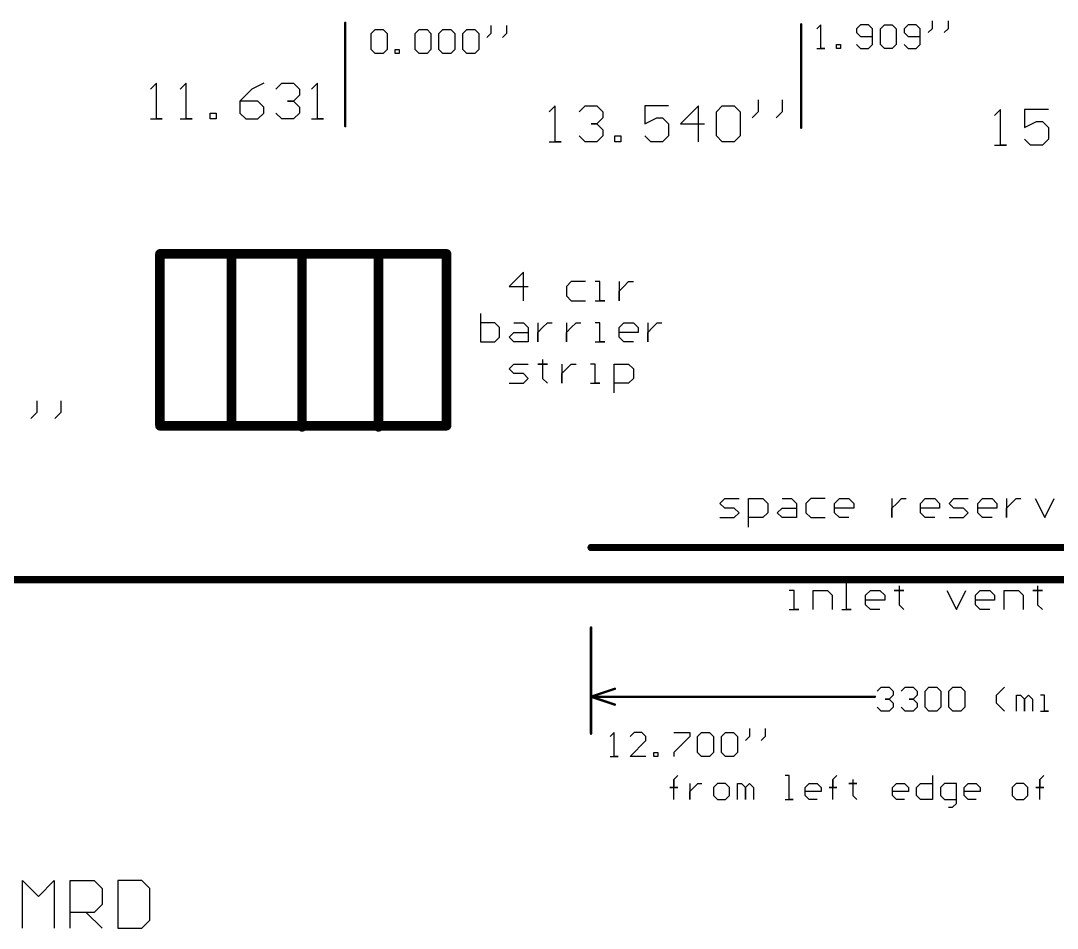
# Model space of a CAD drawing. Extents: x 0.1 to 22.4, y 0.2 to 23.3.
# Drawn here: x 12.272 to 16.612, y 0.54 to 4.342 of the extents above; entities that cross this region are included whole.
import ezdxf

# ---------------------------------------------------------------- set-up
doc = ezdxf.new("R2010")
doc.units = 0
doc.header["$MEASUREMENT"] = 0
doc.layers.add('MECHANICAL1', color=6, linetype='CONTINUOUS')
doc.layers.add('TOPOVERLAY', color=2, linetype='CONTINUOUS')

msp = doc.modelspace()

# ---------------------------------------------------------------- linework, layer by layer
at = {"layer": 'MECHANICAL1'}
for p, q in [((15.8585, 1.5333), (15.8751, 1.55)), ((15.8751, 1.55), (15.9085, 1.55)), ((15.9085, 1.55), (15.9251, 1.5333)), ((15.9251, 1.5333), (15.9251, 1.5167)), ((15.9584, 1.5333), (15.9751, 1.55)), ((15.9751, 1.55), (16.0084, 1.55)), ((16.0084, 1.55), (16.0251, 1.5333)), ((16.0251, 1.5333), (16.0251, 1.5167)), ((16.0584, 1.5333), (16.0751, 1.55)), ((16.0584, 1.4667), (16.0584, 1.5333)), ((16.0751, 1.55), (16.1084, 1.55)), ((16.1084, 1.55), (16.1251, 1.5333)), ((16.1251, 1.5333), (16.1251, 1.4667)), ((16.1584, 1.5333), (16.175, 1.55)), ((16.1584, 1.4667), (16.1584, 1.5333)), ((16.175, 1.55), (16.2084, 1.55)), ((16.2084, 1.55), (16.225, 1.5333)), ((16.225, 1.5333), (16.225, 1.4667)), ((16.3583, 1.5167), (16.3916, 1.55)), ((15.9085, 1.5), (15.8918, 1.5)), ((15.8918, 1.5), (15.9085, 1.5)), ((15.9251, 1.5167), (15.9085, 1.5)), ((15.9085, 1.5), (15.9251, 1.4833)), ((15.9251, 1.4833), (15.9251, 1.4667)), ((16.0084, 1.5), (15.9918, 1.5)), ((15.9918, 1.5), (16.0084, 1.5)), ((16.0251, 1.5167), (16.0084, 1.5)), ((16.0084, 1.5), (16.0251, 1.4833)), ((16.0251, 1.4833), (16.0251, 1.4667)), ((16.3583, 1.4833), (16.3583, 1.5167)), ((16.3916, 1.45), (16.3583, 1.4833)), ((16.4416, 1.45), (16.4416, 1.5167)), ((16.4416, 1.5167), (16.4583, 1.5167)), ((16.4583, 1.5167), (16.4749, 1.5)), ((16.4749, 1.5), (16.4916, 1.5167)), ((16.4749, 1.5), (16.4749, 1.45)), ((16.4749, 1.45), (16.4749, 1.5)), ((16.4916, 1.5167), (16.5083, 1.5)), ((16.5083, 1.5), (16.5083, 1.45)), ((16.5582, 1.5167), (16.5416, 1.5167)), ((16.5582, 1.45), (16.5582, 1.5167)), ((15.8751, 1.45), (15.8585, 1.4667)), ((15.9085, 1.45), (15.8751, 1.45)), ((15.9251, 1.4667), (15.9085, 1.45)), ((15.9751, 1.45), (15.9584, 1.4667)), ((16.0084, 1.45), (15.9751, 1.45)), ((16.0251, 1.4667), (16.0084, 1.45)), ((16.0751, 1.45), (16.0584, 1.4667)), ((16.1084, 1.45), (16.0751, 1.45)), ((16.1251, 1.4667), (16.1084, 1.45)), ((16.175, 1.45), (16.1584, 1.4667)), ((16.2084, 1.45), (16.175, 1.45)), ((16.225, 1.4667), (16.2084, 1.45)), ((16.5416, 1.45), (16.5749, 1.45)), ((16.5749, 1.45), (16.5582, 1.45)), ((14.7567, 1.36), (14.74, 1.3433)), ((14.7567, 1.26), (14.7567, 1.36)), ((14.84, 1.36), (14.8233, 1.3433)), ((14.8733, 1.36), (14.84, 1.36)), ((14.89, 1.3433), (14.8733, 1.36)), ((15.0066, 1.36), (15.0732, 1.36)), ((15.0732, 1.36), (15.0732, 1.3433)), ((15.1065, 1.3433), (15.1232, 1.36)), ((15.1232, 1.36), (15.1565, 1.36)), ((15.1565, 1.36), (15.1732, 1.3433)), ((15.2065, 1.3433), (15.2232, 1.36)), ((15.2232, 1.36), (15.2565, 1.36)), ((15.2565, 1.36), (15.2732, 1.3433)), ((15.3231, 1.3766), (15.3231, 1.3433)), ((15.3898, 1.3766), (15.3898, 1.3433)), ((14.8233, 1.26), (14.89, 1.3266)), ((14.89, 1.3266), (14.89, 1.3433)), ((15.0732, 1.3433), (15.0066, 1.2767)), ((15.1065, 1.2767), (15.1065, 1.3433)), ((15.1732, 1.3433), (15.1732, 1.2767)), ((15.2065, 1.2767), (15.2065, 1.3433)), ((15.2732, 1.3433), (15.2732, 1.2767)), ((15.3231, 1.3433), (15.3065, 1.3266)), ((15.3898, 1.3433), (15.3731, 1.3266)), ((14.74, 1.26), (14.7733, 1.26)), ((14.7733, 1.26), (14.7567, 1.26)), ((14.89, 1.26), (14.8233, 1.26)), ((14.9233, 1.26), (14.9233, 1.2767)), ((14.9233, 1.2767), (14.9399, 1.2767)), ((14.9399, 1.26), (14.9233, 1.26)), ((14.9399, 1.2767), (14.9399, 1.26)), ((15.0066, 1.2767), (15.0066, 1.26)), ((15.1232, 1.26), (15.1065, 1.2767)), ((15.1565, 1.26), (15.1232, 1.26)), ((15.1732, 1.2767), (15.1565, 1.26)), ((15.2232, 1.26), (15.2065, 1.2767)), ((15.2565, 1.26), (15.2232, 1.26)), ((15.2732, 1.2767), (15.2565, 1.26)), ((15.0067, 1.1633), (15.0233, 1.18)), ((15.4898, 1.18), (15.4732, 1.18)), ((15.4898, 1.08), (15.4898, 1.18)), ((15.6731, 1.1633), (15.6898, 1.18)), ((16.0896, 1.18), (16.0896, 1.08)), ((16.5395, 1.1633), (16.5562, 1.18)), ((15.0067, 1.13), (14.99, 1.13)), ((14.99, 1.13), (15.0233, 1.13)), ((15.0067, 1.08), (15.0067, 1.1633)), ((15.0067, 1.1633), (15.0067, 1.13)), ((15.0067, 1.13), (15.0067, 1.1633)), ((15.0233, 1.13), (15.0067, 1.13)), ((15.0733, 1.1466), (15.0733, 1.08)), ((15.0733, 1.1133), (15.09, 1.13)), ((15.09, 1.13), (15.1066, 1.1466)), ((15.1066, 1.1466), (15.1233, 1.1466)), ((15.1899, 1.1466), (15.1733, 1.13)), ((15.1733, 1.13), (15.1733, 1.0967)), ((15.2233, 1.1466), (15.1899, 1.1466)), ((15.2399, 1.13), (15.2233, 1.1466)), ((15.2399, 1.0967), (15.2399, 1.13)), ((15.2732, 1.08), (15.2732, 1.1466)), ((15.2732, 1.1466), (15.2899, 1.1466)), ((15.2899, 1.1466), (15.3066, 1.13)), ((15.3066, 1.13), (15.3232, 1.1466)), ((15.3066, 1.13), (15.3066, 1.08)), ((15.3066, 1.08), (15.3066, 1.13)), ((15.3232, 1.1466), (15.3399, 1.13)), ((15.3399, 1.13), (15.3399, 1.08)), ((15.5565, 1.13), (15.5731, 1.1466)), ((15.5565, 1.0967), (15.5565, 1.13)), ((15.5731, 1.1466), (15.6065, 1.1466)), ((15.6065, 1.1466), (15.6231, 1.13)), ((15.6231, 1.13), (15.6231, 1.1133)), ((15.6731, 1.13), (15.6565, 1.13)), ((15.6565, 1.13), (15.6898, 1.13)), ((15.6731, 1.08), (15.6731, 1.1633)), ((15.6731, 1.1633), (15.6731, 1.13)), ((15.6731, 1.13), (15.6731, 1.1633)), ((15.6898, 1.13), (15.6731, 1.13)), ((15.7564, 1.1466), (15.7398, 1.1466)), ((15.7398, 1.1466), (15.7731, 1.1466)), ((15.7564, 1.1633), (15.7564, 1.1466)), ((15.7731, 1.1466), (15.7564, 1.1466)), ((15.7564, 1.1466), (15.7564, 1.0967)), ((15.923, 1.13), (15.9397, 1.1466)), ((15.923, 1.0967), (15.923, 1.13)), ((15.9397, 1.1466), (15.973, 1.1466)), ((15.973, 1.1466), (15.9897, 1.13)), ((15.9897, 1.13), (15.9897, 1.1133)), ((16.023, 1.13), (16.0397, 1.1466)), ((16.023, 1.0967), (16.023, 1.13)), ((16.0397, 1.1466), (16.0896, 1.1466)), ((16.1396, 1.1466), (16.123, 1.13)), ((16.123, 1.13), (16.123, 1.0967)), ((16.1896, 1.1466), (16.1396, 1.1466)), ((16.1896, 1.0633), (16.1896, 1.1466)), ((16.2229, 1.13), (16.2396, 1.1466)), ((16.2229, 1.0967), (16.2229, 1.13)), ((16.2396, 1.1466), (16.2729, 1.1466)), ((16.2729, 1.1466), (16.2896, 1.13)), ((16.2896, 1.13), (16.2896, 1.1133)), ((16.4395, 1.1466), (16.4229, 1.13)), ((16.4229, 1.13), (16.4229, 1.0967)), ((16.4729, 1.1466), (16.4395, 1.1466)), ((16.4895, 1.13), (16.4729, 1.1466)), ((16.4895, 1.0967), (16.4895, 1.13)), ((16.5395, 1.13), (16.5228, 1.13)), ((16.5228, 1.13), (16.5562, 1.13)), ((16.5395, 1.08), (16.5395, 1.1633)), ((16.5395, 1.1633), (16.5395, 1.13)), ((16.5395, 1.13), (16.5395, 1.1633)), ((16.5562, 1.13), (16.5395, 1.13)), ((15.0733, 1.08), (15.0733, 1.1133)), ((15.1733, 1.0967), (15.1899, 1.08)), ((15.2233, 1.08), (15.2399, 1.0967)), ((15.6231, 1.1133), (15.5565, 1.1133)), ((15.5731, 1.08), (15.5565, 1.0967)), ((15.7564, 1.0967), (15.7731, 1.08)), ((15.9897, 1.1133), (15.923, 1.1133)), ((15.9397, 1.08), (15.923, 1.0967)), ((16.0397, 1.08), (16.023, 1.0967)), ((16.123, 1.0967), (16.1396, 1.08)), ((16.2896, 1.1133), (16.2229, 1.1133)), ((16.2396, 1.08), (16.2229, 1.0967)), ((16.4229, 1.0967), (16.4395, 1.08)), ((16.4729, 1.08), (16.4895, 1.0967)), ((15.1899, 1.08), (15.2233, 1.08)), ((15.4732, 1.08), (15.5065, 1.08)), ((15.5065, 1.08), (15.4898, 1.08)), ((15.6065, 1.08), (15.5731, 1.08)), ((15.973, 1.08), (15.9397, 1.08)), ((16.0896, 1.08), (16.0397, 1.08)), ((16.1396, 1.08), (16.1896, 1.08)), ((16.1563, 1.0467), (16.173, 1.0467)), ((16.173, 1.0467), (16.1896, 1.0633)), ((16.2729, 1.08), (16.2396, 1.08)), ((16.4395, 1.08), (16.4729, 1.08))]:
    msp.add_line(p, q, dxfattribs=at)
for points, const_width in [([(13.631, 3.9), (13.631, 4.333)], 0.01), ([(15.54, 3.8935), (15.54, 4.3265)], 0.01), ([(12.855, 3.365), (14.055, 3.365)], 0.04), ([(12.855, 2.645), (12.855, 3.3649)], 0.04), ([(13.155, 2.6451), (13.155, 3.3649)], 0.04), ([(13.45, 2.6401), (13.45, 3.3599)], 0.04), ([(13.77, 2.6401), (13.77, 3.3599)], 0.04), ([(14.055, 2.6451), (14.055, 3.3649)], 0.04), ([(12.855, 2.645), (14.055, 2.645)], 0.04), ([(14.66, 2.135), (17.96, 2.135)], 0.03), ([(2, 2), (18.45, 2)], 0.03), ([(14.66, 1.355), (14.66, 1.8)], 0.01), ([(14.66, 1.51), (14.76, 1.5433)], 0.01), ([(14.66, 1.5), (14.66, 1.52)], 0.01), ([(14.66, 1.51), (15.8485, 1.51)], 0.01), ([(14.66, 1.51), (14.76, 1.4767)], 0.01)]:
    msp.add_lwpolyline(points, dxfattribs=dict(at, const_width=const_width))
for points, const_width in [([(13.6285, 4.333, 1), (13.6335, 4.333, 1)], 0.005), ([(15.5375, 4.3265, 1), (15.5425, 4.3265, 1)], 0.005), ([(13.6285, 3.9, 1), (13.6335, 3.9, 1)], 0.005), ([(15.5375, 3.8935, 1), (15.5425, 3.8935, 1)], 0.005), ([(12.845, 3.365, 1), (12.865, 3.365, 1)], 0.02), ([(12.845, 3.3649, 1), (12.865, 3.3649, 1)], 0.02), ([(13.145, 3.3649, 1), (13.165, 3.3649, 1)], 0.02), ([(13.44, 3.3599, 1), (13.46, 3.3599, 1)], 0.02), ([(13.76, 3.3599, 1), (13.78, 3.3599, 1)], 0.02), ([(14.045, 3.365, 1), (14.065, 3.365, 1)], 0.02), ([(14.045, 3.3649, 1), (14.065, 3.3649, 1)], 0.02), ([(12.845, 2.645, 1), (12.865, 2.645, 1)], 0.02), ([(12.845, 2.645, 1), (12.865, 2.645, 1)], 0.02), ([(13.145, 2.6451, 1), (13.165, 2.6451, 1)], 0.02), ([(13.44, 2.6401, 1), (13.46, 2.6401, 1)], 0.02), ([(13.76, 2.6401, 1), (13.78, 2.6401, 1)], 0.02), ([(14.045, 2.6451, 1), (14.065, 2.6451, 1)], 0.02), ([(14.045, 2.645, 1), (14.065, 2.645, 1)], 0.02), ([(14.6525, 2.135, 1), (14.6675, 2.135, 1)], 0.015), ([(14.6575, 1.8, 1), (14.6625, 1.8, 1)], 0.005), ([(14.6575, 1.52, 1), (14.6625, 1.52, 1)], 0.005), ([(14.7575, 1.5433, 1), (14.7625, 1.5433, 1)], 0.005), ([(14.6575, 1.51, 1), (14.6625, 1.51, 1)], 0.005), ([(14.6575, 1.51, 1), (14.6625, 1.51, 1)], 0.005), ([(14.6575, 1.51, 1), (14.6625, 1.51, 1)], 0.005), ([(14.6575, 1.5, 1), (14.6625, 1.5, 1)], 0.005), ([(14.7575, 1.4767, 1), (14.7625, 1.4767, 1)], 0.005), ([(15.846, 1.51, 1), (15.851, 1.51, 1)], 0.005), ([(14.6575, 1.355, 1), (14.6625, 1.355, 1)], 0.005)]:
    msp.add_lwpolyline(points, format="xyb", close=True, dxfattribs=dict(at, const_width=const_width))
at = {"layer": 'TOPOVERLAY'}
for p, q in [((16.0882, 4.3416), (16.0882, 4.3083)), ((16.1548, 4.3416), (16.1548, 4.3083)), ((13.74, 4.2883), (13.7567, 4.305)), ((13.7567, 4.305), (13.79, 4.305)), ((13.79, 4.305), (13.8066, 4.2883)), ((13.9233, 4.2883), (13.9399, 4.305)), ((13.9399, 4.305), (13.9733, 4.305)), ((13.9733, 4.305), (13.9899, 4.2883)), ((14.0232, 4.2883), (14.0399, 4.305)), ((14.0399, 4.305), (14.0732, 4.305)), ((14.0732, 4.305), (14.0899, 4.2883)), ((14.1232, 4.2883), (14.1399, 4.305)), ((14.1399, 4.305), (14.1732, 4.305)), ((14.1732, 4.305), (14.1899, 4.2883)), ((14.2398, 4.3216), (14.2398, 4.2883)), ((14.3065, 4.3216), (14.3065, 4.2883)), ((15.6217, 4.325), (15.605, 4.3083)), ((15.6217, 4.225), (15.6217, 4.325)), ((15.7883, 4.325), (15.7716, 4.3083)), ((15.7716, 4.3083), (15.7716, 4.2916)), ((15.8216, 4.325), (15.7883, 4.325)), ((15.8383, 4.3083), (15.8216, 4.325)), ((15.8383, 4.2417), (15.8383, 4.3083)), ((15.8716, 4.3083), (15.8882, 4.325)), ((15.8716, 4.2417), (15.8716, 4.3083)), ((15.8882, 4.325), (15.9216, 4.325)), ((15.9216, 4.325), (15.9382, 4.3083)), ((15.9382, 4.3083), (15.9382, 4.2417)), ((15.9882, 4.325), (15.9715, 4.3083)), ((15.9715, 4.3083), (15.9715, 4.2916)), ((16.0215, 4.325), (15.9882, 4.325)), ((16.0382, 4.3083), (16.0215, 4.325)), ((16.0382, 4.2417), (16.0382, 4.3083)), ((16.0882, 4.3083), (16.0715, 4.2916)), ((16.1548, 4.3083), (16.1382, 4.2916)), ((13.74, 4.2217), (13.74, 4.2883)), ((13.8066, 4.2883), (13.8066, 4.2217)), ((13.9233, 4.2217), (13.9233, 4.2883)), ((13.9899, 4.2883), (13.9899, 4.2217)), ((14.0232, 4.2217), (14.0232, 4.2883)), ((14.0899, 4.2883), (14.0899, 4.2217)), ((14.1232, 4.2217), (14.1232, 4.2883)), ((14.1899, 4.2883), (14.1899, 4.2217)), ((14.2398, 4.2883), (14.2232, 4.2716)), ((14.3065, 4.2883), (14.2898, 4.2716)), ((15.7716, 4.2916), (15.7883, 4.275)), ((15.7883, 4.275), (15.8383, 4.275)), ((15.9715, 4.2916), (15.9882, 4.275)), ((15.9882, 4.275), (16.0382, 4.275)), ((13.7567, 4.205), (13.74, 4.2217)), ((13.8066, 4.2217), (13.79, 4.205)), ((13.84, 4.205), (13.84, 4.2217)), ((13.84, 4.2217), (13.8566, 4.2217)), ((13.8566, 4.2217), (13.8566, 4.205)), ((13.9399, 4.205), (13.9233, 4.2217)), ((13.9899, 4.2217), (13.9733, 4.205)), ((14.0399, 4.205), (14.0232, 4.2217)), ((14.0899, 4.2217), (14.0732, 4.205)), ((14.1399, 4.205), (14.1232, 4.2217)), ((14.1899, 4.2217), (14.1732, 4.205)), ((15.605, 4.225), (15.6383, 4.225)), ((15.6383, 4.225), (15.6217, 4.225)), ((15.6883, 4.225), (15.6883, 4.2417)), ((15.6883, 4.2417), (15.705, 4.2417)), ((15.705, 4.225), (15.6883, 4.225)), ((15.705, 4.2417), (15.705, 4.225)), ((15.7716, 4.2417), (15.7883, 4.225)), ((15.7883, 4.225), (15.8216, 4.225)), ((15.8216, 4.225), (15.8383, 4.2417)), ((15.8882, 4.225), (15.8716, 4.2417)), ((15.9216, 4.225), (15.8882, 4.225)), ((15.9382, 4.2417), (15.9216, 4.225)), ((15.9715, 4.2417), (15.9882, 4.225)), ((15.9882, 4.225), (16.0215, 4.225)), ((16.0215, 4.225), (16.0382, 4.2417)), ((13.79, 4.205), (13.7567, 4.205)), ((13.8566, 4.205), (13.84, 4.205)), ((13.9733, 4.205), (13.9399, 4.205)), ((14.0732, 4.205), (14.0399, 4.205)), ((14.1732, 4.205), (14.1399, 4.205)), ((12.84, 4.08), (12.815, 4.055)), ((12.84, 3.93), (12.84, 4.08)), ((12.965, 4.08), (12.94, 4.055)), ((12.965, 3.93), (12.965, 4.08)), ((13.2898, 4.08), (13.2399, 4.055)), ((13.3398, 4.055), (13.3648, 4.08)), ((13.3648, 4.08), (13.4148, 4.08)), ((13.4148, 4.08), (13.4398, 4.055)), ((13.5148, 4.08), (13.4898, 4.055)), ((13.5148, 3.93), (13.5148, 4.08)), ((13.2399, 4.055), (13.1899, 4.005)), ((13.4398, 4.055), (13.4398, 4.03)), ((13.1899, 4.005), (13.1899, 3.955)), ((13.2649, 4.005), (13.1899, 4.005)), ((13.2898, 3.98), (13.2649, 4.005)), ((13.4148, 4.005), (13.3898, 4.005)), ((13.3898, 4.005), (13.4148, 4.005)), ((13.4398, 4.03), (13.4148, 4.005)), ((13.4148, 4.005), (13.4398, 3.98)), ((15.3597, 4.0099), (15.3597, 3.96)), ((15.4597, 4.0099), (15.4597, 3.96)), ((13.0649, 3.93), (13.0649, 3.955)), ((13.0649, 3.955), (13.0899, 3.955)), ((13.0899, 3.955), (13.0899, 3.93)), ((13.1899, 3.955), (13.2149, 3.93)), ((13.2649, 3.93), (13.2898, 3.955)), ((13.2898, 3.955), (13.2898, 3.98)), ((13.3648, 3.93), (13.3398, 3.955)), ((13.4398, 3.955), (13.4148, 3.93)), ((13.4398, 3.98), (13.4398, 3.955)), ((14.51, 3.985), (14.485, 3.96)), ((14.51, 3.835), (14.51, 3.985)), ((14.61, 3.96), (14.635, 3.985)), ((14.635, 3.985), (14.6849, 3.985)), ((14.6849, 3.985), (14.7099, 3.96)), ((14.7099, 3.96), (14.7099, 3.935)), ((14.9848, 3.985), (14.8849, 3.985)), ((14.8849, 3.985), (14.8849, 3.91)), ((15.1098, 3.985), (15.0348, 3.91)), ((15.1098, 3.835), (15.1098, 3.985)), ((15.1848, 3.96), (15.2098, 3.985)), ((15.1848, 3.86), (15.1848, 3.96)), ((15.2098, 3.985), (15.2597, 3.985)), ((15.2597, 3.985), (15.2847, 3.96)), ((15.2847, 3.96), (15.2847, 3.86)), ((15.3597, 3.96), (15.3347, 3.935)), ((15.4597, 3.96), (15.4347, 3.935)), ((16.375, 3.97), (16.35, 3.945)), ((16.375, 3.82), (16.375, 3.97)), ((16.5749, 3.97), (16.475, 3.97)), ((16.475, 3.97), (16.475, 3.895)), ((12.815, 3.93), (12.865, 3.93)), ((12.865, 3.93), (12.84, 3.93)), ((12.94, 3.93), (12.9899, 3.93)), ((12.9899, 3.93), (12.965, 3.93)), ((13.0899, 3.93), (13.0649, 3.93)), ((13.2149, 3.93), (13.2649, 3.93)), ((13.4148, 3.93), (13.3648, 3.93)), ((13.4898, 3.93), (13.5398, 3.93)), ((13.5398, 3.93), (13.5148, 3.93)), ((14.6849, 3.91), (14.6599, 3.91)), ((14.6599, 3.91), (14.6849, 3.91)), ((14.7099, 3.935), (14.6849, 3.91)), ((14.6849, 3.91), (14.7099, 3.885)), ((14.8849, 3.91), (14.9349, 3.935)), ((14.9349, 3.935), (14.9598, 3.935)), ((14.9598, 3.935), (14.9848, 3.91)), ((14.9848, 3.91), (14.9848, 3.86)), ((15.0348, 3.91), (15.1348, 3.91)), ((16.475, 3.895), (16.5249, 3.92)), ((16.5249, 3.92), (16.5499, 3.92)), ((16.5499, 3.92), (16.5749, 3.895)), ((14.7099, 3.885), (14.7099, 3.86)), ((16.5749, 3.895), (16.5749, 3.845)), ((14.485, 3.835), (14.535, 3.835)), ((14.535, 3.835), (14.51, 3.835)), ((14.635, 3.835), (14.61, 3.86)), ((14.6849, 3.835), (14.635, 3.835)), ((14.7099, 3.86), (14.6849, 3.835)), ((14.7599, 3.835), (14.7599, 3.86)), ((14.7599, 3.86), (14.7849, 3.86)), ((14.7849, 3.835), (14.7599, 3.835)), ((14.7849, 3.86), (14.7849, 3.835)), ((14.9099, 3.835), (14.8849, 3.86)), ((14.9598, 3.835), (14.9099, 3.835)), ((14.9848, 3.86), (14.9598, 3.835)), ((15.2098, 3.835), (15.1848, 3.86)), ((15.2597, 3.835), (15.2098, 3.835)), ((15.2847, 3.86), (15.2597, 3.835)), ((16.35, 3.82), (16.4, 3.82)), ((16.4, 3.82), (16.375, 3.82)), ((16.5, 3.82), (16.475, 3.845)), ((16.5499, 3.82), (16.5, 3.82)), ((16.5749, 3.845), (16.5499, 3.82)), ((14.3773, 3.2886), (14.3174, 3.2287)), ((14.3773, 3.1687), (14.3773, 3.2886)), ((14.3174, 3.2287), (14.3973, 3.2287)), ((14.5773, 3.2486), (14.5573, 3.2287)), ((14.5573, 3.2287), (14.5573, 3.1887)), ((14.6373, 3.2486), (14.5773, 3.2486)), ((14.6972, 3.2486), (14.6772, 3.2486)), ((14.6972, 3.1687), (14.6972, 3.2486)), ((14.7772, 3.2486), (14.7772, 3.1687)), ((14.7772, 3.2087), (14.7972, 3.2287)), ((14.7972, 3.2287), (14.8172, 3.2486)), ((14.8172, 3.2486), (14.8372, 3.2486)), ((14.5573, 3.1887), (14.5773, 3.1687)), ((14.5773, 3.1687), (14.6373, 3.1687)), ((14.6772, 3.1687), (14.7172, 3.1687)), ((14.7172, 3.1687), (14.6972, 3.1687)), ((14.7772, 3.1687), (14.7772, 3.2087)), ((14.1974, 3.1159), (14.1974, 2.9959)), ((14.2574, 3.0759), (14.1974, 3.0759)), ((14.2774, 3.0559), (14.2574, 3.0759)), ((14.2774, 3.0359), (14.2774, 3.0559)), ((14.3373, 3.0759), (14.3773, 3.0759)), ((14.3773, 3.0759), (14.3973, 3.0559)), ((14.3973, 3.0559), (14.3973, 2.9959)), ((14.4373, 3.0759), (14.4373, 2.9959)), ((14.4373, 3.0359), (14.4573, 3.0559)), ((14.4573, 3.0559), (14.4773, 3.0759)), ((14.4773, 3.0759), (14.4973, 3.0759)), ((14.5573, 3.0759), (14.5573, 2.9959)), ((14.5573, 3.0359), (14.5773, 3.0559)), ((14.5773, 3.0559), (14.5973, 3.0759)), ((14.5973, 3.0759), (14.6173, 3.0759)), ((14.6972, 3.0759), (14.6772, 3.0759)), ((14.6972, 2.9959), (14.6972, 3.0759)), ((14.7772, 3.0559), (14.7972, 3.0759)), ((14.7772, 3.0159), (14.7772, 3.0559)), ((14.7972, 3.0759), (14.8372, 3.0759)), ((14.8372, 3.0759), (14.8572, 3.0559)), ((14.8572, 3.0559), (14.8572, 3.0359)), ((14.8972, 3.0759), (14.8972, 2.9959)), ((14.8972, 3.0359), (14.9172, 3.0559)), ((14.9172, 3.0559), (14.9372, 3.0759)), ((14.9372, 3.0759), (14.9571, 3.0759)), ((14.1974, 2.9959), (14.2574, 2.9959)), ((14.2574, 2.9959), (14.2774, 3.0159)), ((14.2774, 3.0159), (14.2774, 3.0359)), ((14.3174, 3.0159), (14.3373, 3.0359)), ((14.3373, 2.9959), (14.3174, 3.0159)), ((14.3373, 3.0359), (14.3973, 3.0359)), ((14.3973, 2.9959), (14.3373, 2.9959)), ((14.4373, 2.9959), (14.4373, 3.0359)), ((14.5573, 2.9959), (14.5573, 3.0359)), ((14.6772, 2.9959), (14.7172, 2.9959)), ((14.7172, 2.9959), (14.6972, 2.9959)), ((14.8572, 3.0359), (14.7772, 3.0359)), ((14.7972, 2.9959), (14.7772, 3.0159)), ((14.8372, 2.9959), (14.7972, 2.9959)), ((14.8972, 2.9959), (14.8972, 3.0359)), ((14.4573, 2.9231), (14.4573, 2.9031)), ((14.3174, 2.8831), (14.3373, 2.9031)), ((14.3373, 2.8632), (14.3174, 2.8831)), ((14.3373, 2.9031), (14.3973, 2.9031)), ((14.4573, 2.9031), (14.4373, 2.9031)), ((14.4373, 2.9031), (14.4773, 2.9031)), ((14.4773, 2.9031), (14.4573, 2.9031)), ((14.4573, 2.9031), (14.4573, 2.8432)), ((14.5373, 2.9031), (14.5373, 2.8232)), ((14.5373, 2.8632), (14.5573, 2.8831)), ((14.5573, 2.8831), (14.5773, 2.9031)), ((14.5773, 2.9031), (14.5973, 2.9031)), ((14.6772, 2.9031), (14.6572, 2.9031)), ((14.6772, 2.8232), (14.6772, 2.9031)), ((14.7572, 2.7832), (14.7572, 2.9031)), ((14.7572, 2.9031), (14.8172, 2.9031)), ((14.8172, 2.9031), (14.8372, 2.8831)), ((14.8372, 2.8831), (14.8372, 2.8432)), ((14.3174, 2.8232), (14.3773, 2.8232)), ((14.3773, 2.8632), (14.3373, 2.8632)), ((14.3973, 2.8432), (14.3773, 2.8632)), ((14.3773, 2.8232), (14.3973, 2.8432)), ((14.4573, 2.8432), (14.4773, 2.8232)), ((14.5373, 2.8232), (14.5373, 2.8632)), ((14.6572, 2.8232), (14.6972, 2.8232)), ((14.6972, 2.8232), (14.6772, 2.8232)), ((14.8172, 2.8232), (14.7572, 2.8232)), ((14.8372, 2.8432), (14.8172, 2.8232)), ((12.3398, 2.7499), (12.3398, 2.7)), ((12.4398, 2.7499), (12.4398, 2.7)), ((12.3398, 2.7), (12.3148, 2.675)), ((12.4398, 2.7), (12.4148, 2.675)), ((15.2, 2.32), (15.22, 2.34)), ((15.22, 2.3), (15.2, 2.32)), ((15.22, 2.34), (15.28, 2.34)), ((15.32, 2.22), (15.32, 2.34)), ((15.32, 2.34), (15.3799, 2.34)), ((15.3799, 2.34), (15.3999, 2.32)), ((15.3999, 2.32), (15.3999, 2.28)), ((15.4599, 2.34), (15.4999, 2.34)), ((15.4999, 2.34), (15.5199, 2.32)), ((15.5199, 2.32), (15.5199, 2.26)), ((15.5799, 2.34), (15.5599, 2.32)), ((15.5599, 2.32), (15.5599, 2.28)), ((15.6399, 2.34), (15.5799, 2.34)), ((15.6798, 2.32), (15.6998, 2.34)), ((15.6798, 2.28), (15.6798, 2.32)), ((15.6998, 2.34), (15.7398, 2.34)), ((15.7398, 2.34), (15.7598, 2.32)), ((15.7598, 2.32), (15.7598, 2.3)), ((15.9198, 2.34), (15.9198, 2.26)), ((15.9198, 2.3), (15.9398, 2.32)), ((15.9398, 2.32), (15.9598, 2.34)), ((15.9598, 2.34), (15.9797, 2.34)), ((16.0397, 2.32), (16.0597, 2.34)), ((16.0397, 2.28), (16.0397, 2.32)), ((16.0597, 2.34), (16.0997, 2.34)), ((16.0997, 2.34), (16.1197, 2.32)), ((16.1197, 2.32), (16.1197, 2.3)), ((16.1597, 2.32), (16.1797, 2.34)), ((16.1797, 2.3), (16.1597, 2.32)), ((16.1797, 2.34), (16.2397, 2.34)), ((16.2797, 2.32), (16.2996, 2.34)), ((16.2797, 2.28), (16.2797, 2.32)), ((16.2996, 2.34), (16.3396, 2.34)), ((16.3396, 2.34), (16.3596, 2.32)), ((16.3596, 2.32), (16.3596, 2.3)), ((16.3996, 2.34), (16.3996, 2.26)), ((16.3996, 2.3), (16.4196, 2.32)), ((16.4196, 2.32), (16.4396, 2.34)), ((16.4396, 2.34), (16.4596, 2.34)), ((16.5196, 2.34), (16.5596, 2.26)), ((16.5596, 2.26), (16.5995, 2.34)), ((15.2, 2.26), (15.26, 2.26)), ((15.26, 2.3), (15.22, 2.3)), ((15.28, 2.28), (15.26, 2.3)), ((15.26, 2.26), (15.28, 2.28)), ((15.3799, 2.26), (15.32, 2.26)), ((15.3999, 2.28), (15.3799, 2.26)), ((15.4399, 2.28), (15.4599, 2.3)), ((15.4599, 2.26), (15.4399, 2.28)), ((15.4599, 2.3), (15.5199, 2.3)), ((15.5199, 2.26), (15.4599, 2.26)), ((15.5599, 2.28), (15.5799, 2.26)), ((15.5799, 2.26), (15.6399, 2.26)), ((15.7598, 2.3), (15.6798, 2.3)), ((15.6998, 2.26), (15.6798, 2.28)), ((15.7398, 2.26), (15.6998, 2.26)), ((15.9198, 2.26), (15.9198, 2.3)), ((16.1197, 2.3), (16.0397, 2.3)), ((16.0597, 2.26), (16.0397, 2.28)), ((16.0997, 2.26), (16.0597, 2.26)), ((16.1597, 2.26), (16.2197, 2.26)), ((16.2197, 2.3), (16.1797, 2.3)), ((16.2397, 2.28), (16.2197, 2.3)), ((16.2197, 2.26), (16.2397, 2.28)), ((16.3596, 2.3), (16.2797, 2.3)), ((16.2996, 2.26), (16.2797, 2.28)), ((16.3396, 2.26), (16.2996, 2.26)), ((16.3996, 2.26), (16.3996, 2.3)), ((15.51, 1.955), (15.49, 1.955)), ((15.51, 1.875), (15.51, 1.955)), ((15.59, 1.875), (15.59, 1.955)), ((15.59, 1.955), (15.6499, 1.955)), ((15.6499, 1.955), (15.6699, 1.935)), ((15.7299, 1.995), (15.7099, 1.995)), ((15.7299, 1.875), (15.7299, 1.995)), ((15.8099, 1.935), (15.8299, 1.955)), ((15.8299, 1.955), (15.8699, 1.955)), ((15.8699, 1.955), (15.8899, 1.935)), ((15.9499, 1.955), (15.9299, 1.955)), ((15.9299, 1.955), (15.9698, 1.955)), ((15.9499, 1.975), (15.9499, 1.955)), ((15.9698, 1.955), (15.9499, 1.955)), ((15.9499, 1.955), (15.9499, 1.895)), ((16.1498, 1.955), (16.1898, 1.875)), ((16.1898, 1.875), (16.2298, 1.955)), ((16.2697, 1.935), (16.2897, 1.955)), ((16.2897, 1.955), (16.3297, 1.955)), ((16.3297, 1.955), (16.3497, 1.935)), ((16.3897, 1.875), (16.3897, 1.955)), ((16.3897, 1.955), (16.4497, 1.955)), ((16.4497, 1.955), (16.4697, 1.935)), ((16.5297, 1.955), (16.5097, 1.955)), ((16.5097, 1.955), (16.5497, 1.955)), ((16.5297, 1.975), (16.5297, 1.955)), ((16.5497, 1.955), (16.5297, 1.955)), ((16.5297, 1.955), (16.5297, 1.895)), ((15.6699, 1.935), (15.6699, 1.875)), ((15.8099, 1.895), (15.8099, 1.935)), ((15.8899, 1.915), (15.8099, 1.915)), ((15.8899, 1.935), (15.8899, 1.915)), ((16.2697, 1.895), (16.2697, 1.935)), ((16.3497, 1.915), (16.2697, 1.915)), ((16.3497, 1.935), (16.3497, 1.915)), ((16.4697, 1.935), (16.4697, 1.875)), ((15.49, 1.875), (15.53, 1.875)), ((15.53, 1.875), (15.51, 1.875)), ((15.7099, 1.875), (15.7499, 1.875)), ((15.7499, 1.875), (15.7299, 1.875)), ((15.8299, 1.875), (15.8099, 1.895)), ((15.8699, 1.875), (15.8299, 1.875)), ((15.9499, 1.895), (15.9698, 1.875)), ((16.2897, 1.875), (16.2697, 1.895)), ((16.3297, 1.875), (16.2897, 1.875)), ((16.5297, 1.895), (16.5497, 1.875)), ((12.2794, 0.54), (12.2794, 0.7399)), ((12.2794, 0.7399), (12.346, 0.6733)), ((12.346, 0.6733), (12.4127, 0.7399)), ((12.4127, 0.7399), (12.4127, 0.54)), ((12.4793, 0.54), (12.4793, 0.7399)), ((12.4793, 0.7399), (12.5793, 0.7399)), ((12.5793, 0.7399), (12.6126, 0.7066)), ((12.6793, 0.7399), (12.6793, 0.54)), ((12.7792, 0.7399), (12.6793, 0.7399)), ((12.8125, 0.7066), (12.7792, 0.7399)), ((12.6126, 0.7066), (12.6126, 0.64)), ((12.8125, 0.5733), (12.8125, 0.7066)), ((12.6126, 0.64), (12.5793, 0.6066)), ((12.5793, 0.6066), (12.4793, 0.6066)), ((12.546, 0.6066), (12.6126, 0.54)), ((12.7792, 0.54), (12.8125, 0.5733)), ((12.6793, 0.54), (12.7792, 0.54))]:
    msp.add_line(p, q, dxfattribs=at)

doc.saveas('drawing.dxf')
